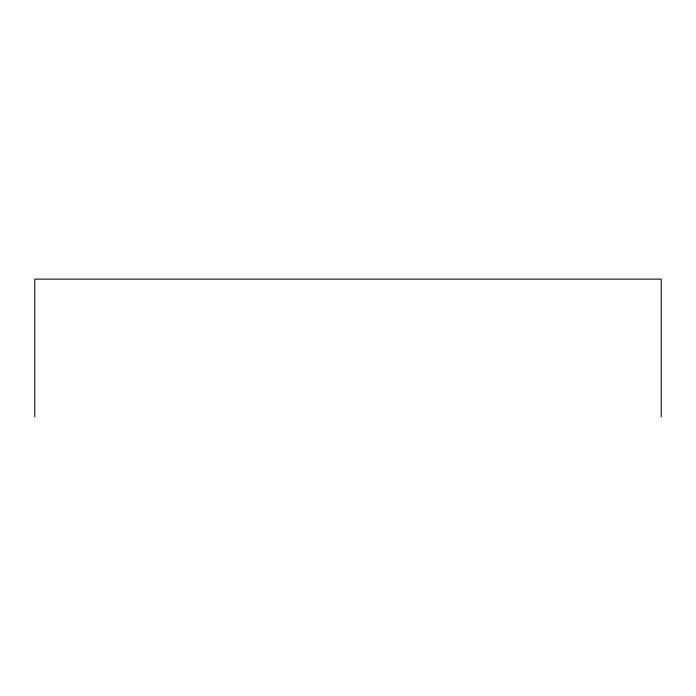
<?xml version="1.0" encoding="UTF-8"?>
<svg xmlns="http://www.w3.org/2000/svg" width="696" height="696" viewBox="0 0 696 696"><rect width="100%" height="100%" fill="white"/><g stroke="black" fill="none" stroke-linecap="round" stroke-linejoin="round"><path stroke-width="1.04" d="M661.2 416.869L661.2 279.131L34.8 279.131L34.8 416.869"/></g></svg>
